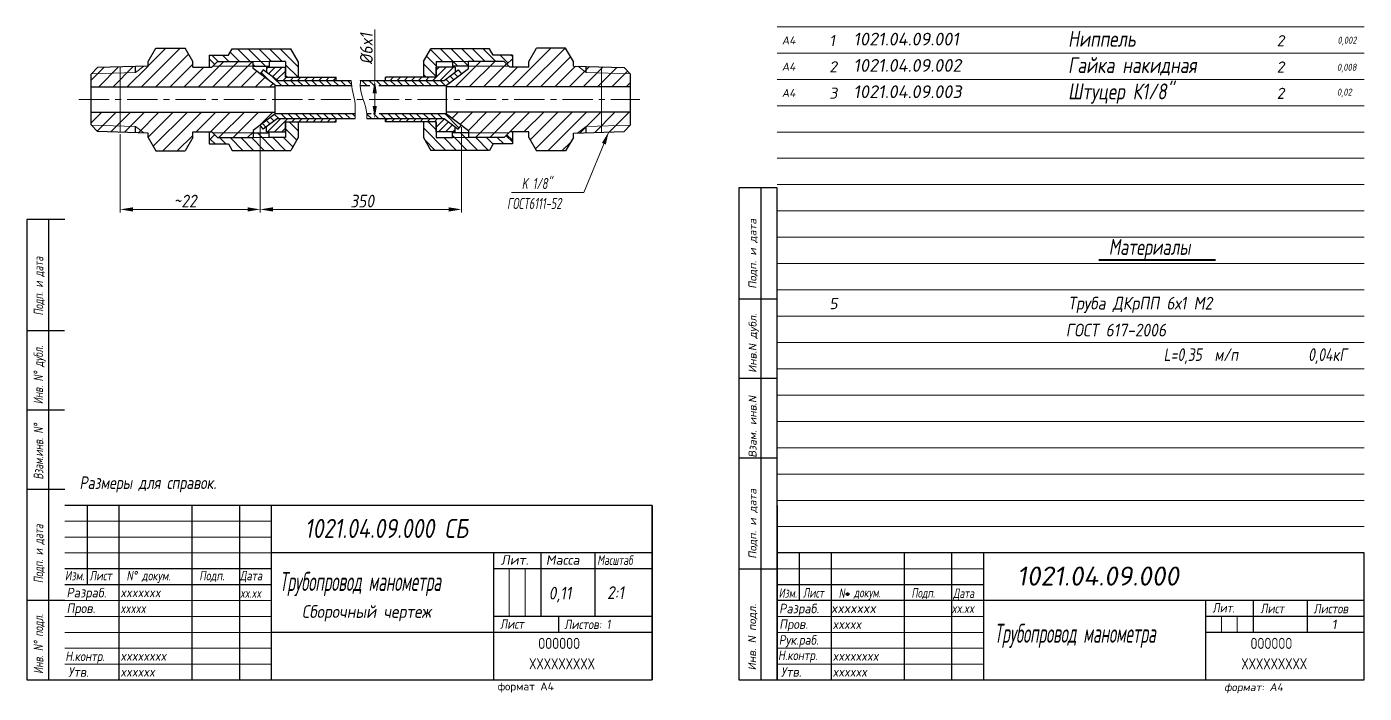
# Model space of a CAD drawing. Header units: millimetres. Extents: x 1490 to 2788, y -4564 to 680.
# Drawn here: x 1497.8 to 1919.1, y -3583.2 to -3373.3 of the extents above; entities that cross this region are included whole.
import ezdxf

# ---------------------------------------------------------------- set-up
doc = ezdxf.new("R2010")
doc.units = ezdxf.units.MM
doc.linetypes.add('CENTER', pattern=[50.8, 31.75, -6.35, 6.35, -6.35])
for name, color, linetype, lineweight in [('Ax', 1, 'CENTER', 18), ('Dim', 3, 'Continuous', 40), ('Hatch', 5, 'Continuous', 18), ('Slim', 8, 'Continuous', 18), ('Text', 2, 'Continuous', 40), ('Wide', 31, 'Continuous', 60)]:
    doc.layers.add(name, color=color, linetype=linetype, lineweight=lineweight)
doc.styles.add('курсив', font='romans.shx', dxfattribs={"oblique": 10})
doc.styles.add('курсив 0_65', font='romans.shx', dxfattribs={"width": 0.65, "oblique": 10})
doc.styles.add('курсив 0_75', font='romans.shx', dxfattribs={"width": 0.75, "oblique": 10})
doc.styles.add('курсив 0_85', font='romans.shx', dxfattribs={"width": 0.85, "oblique": 10})
doc.dimstyles.new('L.Arrow', dxfattribs={"dimtxt": 4, "dimasz": 4, "dimexe": 2, "dimexo": 0.625, "dimgap": 1, "dimtad": 1, "dimlfac": 5, "dimtxsty": 'курсив 0_85', "dimcen": 0, "dimclrd": 256, "dimclre": 256, "dimclrt": 256, "dimadec": 1, "dimazin": 0, "dimtp": 0.0165, "dimtm": 0.0075, "dimtfac": 1, "dimtmove": 0, "dimatfit": 3, "dimfxl": 1, "dimlwd": 18, "dimlwe": 18, "dimarcsym": 0})
doc.dimstyles.new('к1_1', dxfattribs={"dimtxt": 4, "dimasz": 4, "dimexe": 1, "dimexo": 0.625, "dimtad": 1, "dimtxsty": 'курсив 0_85', "dimcen": 0, "dimadec": 0, "dimazin": 0, "dimtfac": 1, "dimtmove": 0, "dimatfit": 3, "dimldrblk": 'DOTSMALL', "dimfxl": 1, "dimlwd": 18, "dimlwe": 18, "dimarcsym": 0})
pattern_1 = [(45, (-6801.104, 5214.023), (-2.245064, 2.245064), [])]
pattern_2 = [(135, (-6801.104, 5214.023), (-1.683798, -1.683798), [])]
pattern_3 = [(45, (-6801.104, 5214.023), (-1.12253202, 1.12253202), [])]

# ---------------------------------------------------------------- blocks, each defined once
blk = doc.blocks.new('*D747')
at = {"layer": 'Defpoints', "color": 0, "transparency": 16777216}
for p in [(1571.33, -3404.27), (1634.69, -3404.27), (1634.69, -3430.81)]:
    blk.add_point(p, dxfattribs=at)
at = {"layer": 'Dim', "color": 0, "lineweight": 18, "transparency": 16777216}
for p, q in [((1571.33, -3404.9), (1571.33, -3431.81)), ((1634.69, -3404.9), (1634.69, -3431.81)), ((1575.33, -3430.81), (1630.69, -3430.81))]:
    blk.add_line(p, q, dxfattribs=at)
at = {"layer": 'Dim', "color": 0, "transparency": 16777216}
for points in [[(1575.33, -3430.15), (1575.33, -3431.48), (1571.33, -3430.81)], [(1630.69, -3430.15), (1630.69, -3431.48), (1634.69, -3430.81)]]:
    blk.add_solid(points, dxfattribs=at)
at = {"layer": 'Dim', "color": 0, "transparency": 16777216, "insert": (1603.45, -3428.19), "char_height": 4, "attachment_point": 5, "style": 'курсив 0_85'}
blk.add_mtext('350', dxfattribs=at)
blk = doc.blocks.new('_DotSmall')
at = {"color": 0, "linetype": 'ByBlock', "const_width": 0.5}
blk.add_lwpolyline([(-122670.93, 17467.94, 1), (-122670.8, 17467.94, 1)], format="xyb", close=True, dxfattribs=at)
blk = doc.blocks.new('*D749')
at = {"layer": 'Defpoints', "color": 0, "transparency": 16777216}
for p in [(1571.33, -3404.27), (1527.2, -3406.48), (1571.33, -3430.81)]:
    blk.add_point(p, dxfattribs=at)
at = {"layer": 'Dim', "color": 0, "lineweight": 18, "transparency": 16777216}
for p, q in [((1527.2, -3407.11), (1527.2, -3431.81)), ((1571.33, -3404.9), (1571.33, -3431.81)), ((1531.2, -3430.81), (1567.33, -3430.81))]:
    blk.add_line(p, q, dxfattribs=at)
at = {"layer": 'Dim', "color": 0, "transparency": 16777216}
for points in [[(1531.2, -3430.15), (1531.2, -3431.48), (1527.2, -3430.81)], [(1567.33, -3430.15), (1567.33, -3431.48), (1571.33, -3430.81)]]:
    blk.add_solid(points, dxfattribs=at)
at = {"layer": 'Dim', "color": 0, "transparency": 16777216, "insert": (1547.68, -3428.19), "char_height": 4, "attachment_point": 5, "style": 'курсив 0_85'}
blk.add_mtext('~22', dxfattribs=at)
blk = doc.blocks.new('*D131')
at = {"layer": 'Defpoints', "color": 0, "transparency": 16777216}
for p in [(1602.83, -3390.21), (1604.89, -3402.21), (1607.4, -3402.21)]:
    blk.add_point(p, dxfattribs=at)
at = {"layer": 'Dim', "color": 0, "lineweight": 18, "transparency": 16777216}
for p, q in [((1607.4, -3390.21), (1607.4, -3374.19)), ((1603.46, -3390.21), (1608.4, -3390.21)), ((1607.4, -3398.21), (1607.4, -3394.21)), ((1605.52, -3402.21), (1608.4, -3402.21))]:
    blk.add_line(p, q, dxfattribs=at)
at = {"layer": 'Dim', "color": 0, "transparency": 16777216}
for points in [[(1606.73, -3394.21), (1608.06, -3394.21), (1607.4, -3390.21)], [(1606.73, -3398.21), (1608.06, -3398.21), (1607.4, -3402.21)]]:
    blk.add_solid(points, dxfattribs=at)
at = {"layer": 'Dim', "color": 0, "transparency": 16777216, "insert": (1604.77, -3380.2), "char_height": 4, "attachment_point": 5, "rotation": 90, "style": 'курсив 0_85'}
blk.add_mtext('%%c6x1', dxfattribs=at)

msp = doc.modelspace()

# ---------------------------------------------------------------- hatches: boundary and pattern name
at = {"layer": 'Hatch'}
h = msp.add_hatch(dxfattribs=at)
h.set_pattern_fill('ANSI31', color=256, style=0)
h.set_pattern_definition(pattern_1)
h.paths.add_polyline_path([(1576.0561, -3392.2092), (1576.0561, -3391.7092), (1569.0561, -3386.4344), (1569.0561, -3385.7092), (1556.3561, -3385.7092), (1556.0561, -3386.0092), (1550.0561, -3386.0092), (1550.0561, -3384.2092), (1547.6313, -3380.0092), (1538.481, -3380.0092), (1536.0561, -3384.2092), (1536.0561, -3385.6605), (1534.6082, -3385.7057), (1532.0561, -3387.6867), (1527.2001, -3387.8385), (1527.2001, -3392.2092)])
h.paths.add_polyline_path([(1527.2001, -3400.2092), (1527.2001, -3404.58), (1532.0561, -3404.7318), (1534.6082, -3406.7127), (1536.0561, -3406.758), (1536.0561, -3408.2092), (1538.481, -3412.4092), (1547.6313, -3412.4092), (1550.0561, -3408.2092), (1550.0561, -3406.4092), (1556.0561, -3406.4092), (1556.3561, -3406.7092), (1569.0561, -3406.7092), (1569.0561, -3405.9841), (1576.0561, -3400.7092), (1576.0561, -3400.2092)])
h.paths.add_polyline_path([(1569.0561, -3385.7092), (1569.0561, -3384.2092), (1557.8561, -3384.2092), (1556.3561, -3385.7092)], flags=17)
h.paths.add_polyline_path([(1556.3561, -3406.7092), (1557.8561, -3408.2092), (1569.0561, -3408.2092), (1569.0561, -3406.7092)], flags=17)
h.paths.add_polyline_path([(1527.2001, -3404.58), (1527.2001, -3406.4812), (1532.0561, -3406.633), (1532.0561, -3404.7318)], flags=17)
h.paths.add_polyline_path([(1518.1549, -3404.2974), (1520.0552, -3406.258), (1527.2001, -3406.4812), (1527.2001, -3404.58)])
h.paths.add_polyline_path([(1518.0561, -3400.2092), (1518.0561, -3404.1955), (1518.1549, -3404.2974), (1527.2001, -3404.58), (1527.2001, -3400.2092)])
h.paths.add_polyline_path([(1520.0552, -3386.1605), (1518.1549, -3388.1211), (1527.2001, -3387.8385), (1527.2001, -3385.9372)])
h.paths.add_polyline_path([(1518.1549, -3388.1211), (1518.0561, -3388.223), (1518.0561, -3392.2092), (1527.2001, -3392.2092), (1527.2001, -3387.8385)])
h.paths.add_polyline_path([(1532.0561, -3387.6867), (1532.0561, -3385.7855), (1527.2001, -3385.9372), (1527.2001, -3387.8385)], flags=17)
h.paths.add_polyline_path([(1532.0561, -3385.7855), (1532.0561, -3387.6867), (1534.6082, -3385.7057)], flags=17)
h.paths.add_polyline_path([(1532.0561, -3404.7318), (1532.0561, -3406.633), (1534.6082, -3406.7127)], flags=17)
h = msp.add_hatch(dxfattribs=at)
h.set_pattern_fill('ANSI31', color=256, scale=0.75, angle=90, style=0)
h.set_pattern_definition(pattern_2)
h.paths.add_polyline_path([(1583.2739, -3384.2092), (1580.9645, -3380.2092), (1562.4286, -3380.2092), (1561.2739, -3382.2092), (1555.2739, -3382.2092), (1555.2739, -3383.4092), (1556.965, -3385.1004), (1557.8561, -3384.2092), (1569.0561, -3384.2092), (1579.2739, -3384.2092), (1579.2739, -3389.2092), (1583.2739, -3389.2092)])
h.paths.add_polyline_path([(1569.0561, -3384.2092), (1569.0561, -3385.7092), (1574.165, -3385.7092), (1574.165, -3384.2092)], flags=17)
h.paths.add_polyline_path([(1569.0561, -3406.7092), (1569.0561, -3408.2092), (1574.165, -3408.2092), (1574.165, -3406.7092)], flags=17)
h.paths.add_polyline_path([(1569.0561, -3408.2092), (1557.8561, -3408.2092), (1556.965, -3407.3181), (1555.2739, -3409.0092), (1555.2739, -3410.2092), (1561.2739, -3410.2092), (1562.4286, -3412.2092), (1580.9645, -3412.2092), (1583.2739, -3408.2092), (1583.2739, -3403.2092), (1579.2739, -3403.2092), (1579.2739, -3408.2092), (1574.165, -3408.2092)])
h = msp.add_hatch(dxfattribs=at)
h.set_pattern_fill('ANSI31', color=256, scale=0.75, angle=90, style=0)
h.set_pattern_definition(pattern_2)
h.paths.add_polyline_path([(1625.0583, -3380.2092), (1622.7489, -3384.2092), (1622.7489, -3389.2092), (1626.7489, -3389.2092), (1626.7489, -3384.2092), (1631.8578, -3384.2092), (1636.9667, -3384.2092), (1648.1667, -3384.2092), (1649.0578, -3385.1004), (1650.7489, -3383.4092), (1650.7489, -3382.2092), (1644.7489, -3382.2092), (1643.5942, -3380.2092)])
h.paths.add_polyline_path([(1631.8578, -3384.2092), (1631.8578, -3385.7092), (1636.9667, -3385.7092), (1636.9667, -3384.2092)], flags=16)
h.paths.add_polyline_path([(1626.7489, -3408.2092), (1626.7489, -3403.2092), (1622.7489, -3403.2092), (1622.7489, -3408.2092), (1625.0583, -3412.2092), (1643.5942, -3412.2092), (1644.7489, -3410.2092), (1650.7489, -3410.2092), (1650.7489, -3409.0092), (1649.0578, -3407.3181), (1648.1667, -3408.2092), (1636.9667, -3408.2092)])
h.paths.add_polyline_path([(1636.9667, -3408.2092), (1636.9667, -3406.7092), (1631.8578, -3406.7092), (1631.8578, -3408.2092)], flags=17)
h = msp.add_hatch(dxfattribs=at)
h.set_pattern_fill('ANSI31', color=256, style=0)
h.set_pattern_definition(pattern_1)
h.paths.add_polyline_path([(1687.9667, -3392.2092), (1687.9667, -3388.223), (1687.8679, -3388.1211), (1678.8227, -3387.8385), (1678.8227, -3392.2092)])
h.paths.add_polyline_path([(1678.8227, -3400.2092), (1678.8227, -3404.58), (1687.8679, -3404.2974), (1687.9667, -3404.1955), (1687.9667, -3400.2092)])
h.paths.add_polyline_path([(1678.8227, -3392.2092), (1678.8227, -3387.8385), (1673.9667, -3387.6867), (1671.4146, -3385.7057), (1669.9667, -3385.6605), (1669.9667, -3384.2092), (1667.5418, -3380.0092), (1658.3915, -3380.0092), (1655.9667, -3384.2092), (1655.9667, -3386.0092), (1649.9667, -3386.0092), (1649.6667, -3385.7092), (1636.9667, -3385.7092), (1636.9667, -3386.4344), (1629.9667, -3391.7092), (1629.9667, -3392.2092)])
h.paths.add_polyline_path([(1667.5418, -3412.4092), (1669.9667, -3408.2092), (1669.9667, -3406.758), (1671.4146, -3406.7127), (1673.9667, -3404.7318), (1678.8227, -3404.58), (1678.8227, -3400.2092), (1629.9667, -3400.2092), (1629.9667, -3400.7092), (1636.9667, -3405.9841), (1636.9667, -3406.7092), (1649.6667, -3406.7092), (1649.9667, -3406.4092), (1655.9667, -3406.4092), (1655.9667, -3408.2092), (1658.3915, -3412.4092)])
h.paths.add_polyline_path([(1673.9667, -3404.7318), (1673.9667, -3406.633), (1678.8227, -3406.4812), (1678.8227, -3404.58)], flags=17)
h.paths.add_polyline_path([(1678.8227, -3404.58), (1678.8227, -3406.4812), (1685.9676, -3406.258), (1687.8679, -3404.2974)])
h.paths.add_polyline_path([(1671.4146, -3406.7127), (1673.9667, -3406.633), (1673.9667, -3404.7318)], flags=17)
h.paths.add_polyline_path([(1678.8227, -3387.8385), (1678.8227, -3385.9372), (1673.9667, -3385.7855), (1673.9667, -3387.6867)], flags=17)
h.paths.add_polyline_path([(1671.4146, -3385.7057), (1673.9667, -3387.6867), (1673.9667, -3385.7855)], flags=17)
h.paths.add_polyline_path([(1687.8679, -3388.1211), (1685.9676, -3386.1605), (1678.8227, -3385.9372), (1678.8227, -3387.8385)])
h.paths.add_polyline_path([(1636.9667, -3384.2092), (1636.9667, -3385.7092), (1649.6667, -3385.7092), (1648.1667, -3384.2092)], flags=17)
h.paths.add_polyline_path([(1648.1667, -3408.2092), (1649.6667, -3406.7092), (1636.9667, -3406.7092), (1636.9667, -3408.2092)], flags=17)
h = msp.add_hatch(dxfattribs=at)
h.set_pattern_fill('ANSI31', color=256, scale=0.5, angle=90, style=0)
h.set_pattern_definition([(135, (-6801.104, 5214.023), (-1.12253202, -1.12253202), [])])
edge = h.paths.add_edge_path()
edge.add_spline(control_points=[(1600.1198, -3391.8092), (1600.0563, -3391.2771), (1600.0063, -3390.7433), (1599.9638, -3390.2092)], knot_values=[0, 0, 0, 0, 1.60733375, 1.60733375, 1.60733375, 1.60733375], degree=3, periodic=0)
edge.add_line((1599.9638, -3390.2092), (1576.7242, -3390.2092))
edge.add_line((1576.7242, -3390.2092), (1572.2937, -3386.8706))
edge.add_line((1572.2937, -3386.8706), (1571.3308, -3388.1485))
edge.add_line((1571.3308, -3388.1485), (1576.0561, -3391.7092))
edge.add_line((1576.0561, -3391.7092), (1576.0561, -3391.8092))
edge.add_line((1576.0561, -3391.8092), (1600.1198, -3391.8092))
edge = h.paths.add_edge_path()
edge.add_spline(control_points=[(1601.2097, -3402.2092), (1601.1776, -3401.6769), (1601.1903, -3401.1438), (1601.2097, -3400.6092)], knot_values=[10.50834551, 10.50834551, 10.50834551, 10.50834551, 12.10834551, 12.10834551, 12.10834551, 12.10834551], degree=3, periodic=0)
edge.add_line((1601.2097, -3400.6092), (1576.0561, -3400.6092))
edge.add_line((1576.0561, -3400.6092), (1576.0561, -3400.7092))
edge.add_line((1576.0561, -3400.7092), (1571.3308, -3404.27))
edge.add_line((1571.3308, -3404.27), (1572.2937, -3405.5478))
edge.add_line((1572.2937, -3405.5478), (1576.7242, -3402.2092))
edge.add_line((1576.7242, -3402.2092), (1601.2097, -3402.2092))
edge = h.paths.add_edge_path()
edge.add_line((1634.692, -3388.1485), (1633.7291, -3386.8706))
edge.add_line((1633.7291, -3386.8706), (1629.2986, -3390.2092))
edge.add_line((1629.2986, -3390.2092), (1602.8349, -3390.2092))
edge.add_spline(control_points=[(1602.8349, -3390.2092), (1602.9207, -3390.7356), (1602.8467, -3391.2759), (1602.8349, -3391.8092)], knot_values=[0, 0, 0, 0, 1.6, 1.6, 1.6, 1.6], degree=3, periodic=0)
edge.add_line((1602.8349, -3391.8092), (1629.9667, -3391.8092))
edge.add_line((1629.9667, -3391.8092), (1629.9667, -3391.7092))
edge.add_line((1629.9667, -3391.7092), (1634.692, -3388.1485))
edge = h.paths.add_edge_path()
edge.add_line((1629.9667, -3400.7092), (1629.9667, -3400.6092))
edge.add_line((1629.9667, -3400.6092), (1604.8933, -3400.6092))
edge.add_spline(control_points=[(1604.8933, -3400.6092), (1604.9308, -3401.1396), (1604.915, -3401.6763), (1604.8933, -3402.2092)], knot_values=[10.6375544, 10.6375544, 10.6375544, 10.6375544, 12.2375544, 12.2375544, 12.2375544, 12.2375544], degree=3, periodic=0)
edge.add_line((1604.8933, -3402.2092), (1629.2986, -3402.2092))
edge.add_line((1629.2986, -3402.2092), (1633.7291, -3405.5478))
edge.add_line((1633.7291, -3405.5478), (1634.692, -3404.27))
edge.add_line((1634.692, -3404.27), (1629.9667, -3400.7092))
h = msp.add_hatch(dxfattribs=at)
h.set_pattern_fill('ANSI31', color=256, scale=0.5, style=0)
h.set_pattern_definition(pattern_3)
h.paths.add_polyline_path([(1576.7242, -3390.2092), (1595.2739, -3390.2092), (1595.2739, -3389.2092), (1579.2739, -3389.2092), (1579.2739, -3386.0092), (1573.2739, -3386.0092), (1573.2739, -3387.6092)])
h.paths.add_polyline_path([(1595.2739, -3402.2092), (1576.7242, -3402.2092), (1573.2739, -3404.8092), (1573.2739, -3406.4092), (1579.2739, -3406.4092), (1579.2739, -3403.2092), (1583.2739, -3403.2092), (1595.2739, -3403.2092)])
h = msp.add_hatch(dxfattribs=at)
h.set_pattern_fill('ANSI31', color=256, scale=0.5, style=0)
h.set_pattern_definition(pattern_3)
h.paths.add_polyline_path([(1632.7489, -3387.6092), (1632.7489, -3386.0092), (1626.7489, -3386.0092), (1626.7489, -3389.2092), (1622.7489, -3389.2092), (1610.7489, -3389.2092), (1610.7489, -3390.2092), (1629.2986, -3390.2092)])
h.paths.add_polyline_path([(1626.7489, -3406.4092), (1632.7489, -3406.4092), (1632.7489, -3404.8092), (1629.2986, -3402.2092), (1610.7489, -3402.2092), (1610.7489, -3403.2092), (1626.7489, -3403.2092)])

# ---------------------------------------------------------------- linework, layer by layer
for p, q in [((1536.0561, -3384.2092), (1538.481, -3380.0092)), ((1538.481, -3380.0092), (1547.6313, -3380.0092)), ((1550.0561, -3384.2092), (1547.6313, -3380.0092)), ((1555.2739, -3382.2092), (1555.2739, -3386.0092)), ((1555.2739, -3382.2092), (1561.2739, -3382.2092)), ((1556.965, -3385.1004), (1555.2739, -3383.4092)), ((1561.2739, -3382.2092), (1562.4286, -3380.2092)), ((1562.4286, -3380.2092), (1580.9645, -3380.2092)), ((1583.2739, -3384.2092), (1580.9645, -3380.2092)), ((1622.7489, -3384.2092), (1625.0583, -3380.2092)), ((1643.5942, -3380.2092), (1625.0583, -3380.2092)), ((1644.7489, -3382.2092), (1643.5942, -3380.2092)), ((1650.7489, -3382.2092), (1644.7489, -3382.2092)), ((1649.0578, -3385.1004), (1650.7489, -3383.4092)), ((1650.7489, -3382.2092), (1650.7489, -3386.0092)), ((1655.9667, -3384.2092), (1658.3915, -3380.0092)), ((1667.5418, -3380.0092), (1658.3915, -3380.0092)), ((1669.9667, -3384.2092), (1667.5418, -3380.0092)), ((1518.0561, -3388.223), (1520.0552, -3386.1605)), ((1536.0561, -3385.6605), (1520.0552, -3386.1605)), ((1532.0561, -3387.6867), (1532.0561, -3385.7855)), ((1536.0561, -3385.6605), (1536.0561, -3384.2092)), ((1550.0561, -3386.0092), (1550.0561, -3384.2092)), ((1556.0561, -3386.0092), (1557.8561, -3384.2092)), ((1557.8561, -3384.2092), (1569.0561, -3384.2092)), ((1569.0561, -3386.4344), (1569.0561, -3384.2092)), ((1569.0561, -3385.7092), (1574.165, -3385.7092)), ((1576.0561, -3391.7092), (1569.0561, -3386.4344)), ((1572.2937, -3386.8706), (1571.3308, -3388.1485)), ((1576.7242, -3390.2092), (1572.2937, -3386.8706)), ((1573.2739, -3386.0092), (1579.2739, -3386.0092)), ((1573.2739, -3386.0092), (1573.2739, -3387.6092)), ((1579.2739, -3384.2092), (1574.165, -3384.2092)), ((1574.165, -3384.2092), (1574.165, -3386.0092)), ((1579.2739, -3384.2092), (1579.2739, -3389.2092)), ((1579.2739, -3389.2092), (1579.2739, -3386.0092)), ((1583.2739, -3384.2092), (1583.2739, -3389.2092)), ((1622.7489, -3384.2092), (1622.7489, -3389.2092)), ((1626.7489, -3384.2092), (1626.7489, -3389.2092)), ((1626.7489, -3384.2092), (1631.8578, -3384.2092)), ((1626.7489, -3389.2092), (1626.7489, -3386.0092)), ((1632.7489, -3386.0092), (1626.7489, -3386.0092)), ((1629.2986, -3390.2092), (1633.7291, -3386.8706)), ((1629.9667, -3391.7092), (1636.9667, -3386.4344)), ((1631.8578, -3384.2092), (1631.8578, -3386.0092)), ((1636.9667, -3385.7092), (1631.8578, -3385.7092)), ((1632.7489, -3386.0092), (1632.7489, -3387.6092)), ((1633.7291, -3386.8706), (1634.692, -3388.1485)), ((1636.9667, -3386.4344), (1636.9667, -3384.2092)), ((1648.1667, -3384.2092), (1636.9667, -3384.2092)), ((1649.9667, -3386.0092), (1648.1667, -3384.2092)), ((1655.9667, -3386.0092), (1655.9667, -3384.2092)), ((1669.9667, -3385.6605), (1669.9667, -3384.2092)), ((1669.9667, -3385.6605), (1685.9676, -3386.1605)), ((1673.9667, -3387.6867), (1673.9667, -3385.7855)), ((1687.9667, -3388.223), (1685.9676, -3386.1605)), ((1518.0561, -3404.1955), (1518.0561, -3388.223)), ((1576.0561, -3400.7092), (1576.0561, -3391.7092)), ((1576.0561, -3391.8092), (1600.1198, -3391.8092)), ((1576.7242, -3390.2092), (1599.9638, -3390.2092)), ((1579.2739, -3389.2092), (1595.2739, -3389.2092)), ((1579.2739, -3389.2092), (1583.2739, -3389.2092)), ((1595.2739, -3390.2092), (1595.2739, -3389.2092)), ((1602.8349, -3390.2092), (1629.2986, -3390.2092)), ((1602.8349, -3391.8092), (1605.9028, -3391.8092)), ((1608.6543, -3391.8092), (1629.9667, -3391.8092)), ((1626.7489, -3389.2092), (1610.7489, -3389.2092)), ((1610.7489, -3390.2092), (1610.7489, -3389.2092)), ((1626.7489, -3389.2092), (1622.7489, -3389.2092)), ((1629.9667, -3400.7092), (1629.9667, -3391.7092)), ((1687.9667, -3404.1955), (1687.9667, -3388.223)), ((1518.0561, -3404.1955), (1520.0552, -3406.258)), ((1532.0561, -3406.633), (1532.0561, -3404.7318)), ((1576.0561, -3400.7092), (1569.0561, -3405.9841)), ((1572.2937, -3405.5478), (1571.3308, -3404.27)), ((1576.7242, -3402.2092), (1572.2937, -3405.5478)), ((1576.0561, -3400.6092), (1601.2097, -3400.6092)), ((1576.7242, -3402.2092), (1601.2097, -3402.2092)), ((1579.2739, -3403.2092), (1595.2739, -3403.2092)), ((1579.2739, -3406.4092), (1579.2739, -3403.2092)), ((1579.2739, -3403.2092), (1579.2739, -3408.2092)), ((1579.2739, -3403.2092), (1583.2739, -3403.2092)), ((1583.2739, -3403.2092), (1583.2739, -3408.2092)), ((1595.2739, -3403.2092), (1595.2739, -3402.2092)), ((1604.8933, -3400.6092), (1606.2797, -3400.6092)), ((1604.8933, -3402.2092), (1629.2986, -3402.2092)), ((1608.7673, -3400.6092), (1629.9667, -3400.6092)), ((1610.7489, -3403.2092), (1610.7489, -3402.2092)), ((1626.7489, -3403.2092), (1610.7489, -3403.2092)), ((1622.7489, -3403.2092), (1622.7489, -3408.2092)), ((1626.7489, -3403.2092), (1622.7489, -3403.2092)), ((1626.7489, -3406.4092), (1626.7489, -3403.2092)), ((1626.7489, -3403.2092), (1626.7489, -3408.2092)), ((1629.2986, -3402.2092), (1633.7291, -3405.5478)), ((1629.9667, -3400.7092), (1636.9667, -3405.9841)), ((1633.7291, -3405.5478), (1634.692, -3404.27)), ((1673.9667, -3406.633), (1673.9667, -3404.7318)), ((1687.9667, -3404.1955), (1685.9676, -3406.258)), ((1536.0561, -3406.758), (1520.0552, -3406.258)), ((1536.0561, -3408.2092), (1536.0561, -3406.758)), ((1536.0561, -3408.2092), (1538.481, -3412.4092)), ((1550.0561, -3408.2092), (1547.6313, -3412.4092)), ((1550.0561, -3408.2092), (1550.0561, -3406.4092)), ((1555.2739, -3406.4092), (1555.2739, -3410.2092)), ((1556.965, -3407.3181), (1555.2739, -3409.0092)), ((1556.0561, -3406.4092), (1557.8561, -3408.2092)), ((1557.8561, -3408.2092), (1569.0561, -3408.2092)), ((1569.0561, -3405.9841), (1569.0561, -3408.2092)), ((1569.0561, -3405.9841), (1569.0561, -3408.2092)), ((1569.0561, -3406.7092), (1574.165, -3406.7092)), ((1573.2739, -3406.4092), (1573.2739, -3404.8092)), ((1573.2739, -3406.4092), (1579.2739, -3406.4092)), ((1574.165, -3408.2092), (1574.165, -3406.4092)), ((1579.2739, -3408.2092), (1574.165, -3408.2092)), ((1583.2739, -3408.2092), (1580.9645, -3412.2092)), ((1622.7489, -3408.2092), (1625.0583, -3412.2092)), ((1632.7489, -3406.4092), (1626.7489, -3406.4092)), ((1626.7489, -3408.2092), (1631.8578, -3408.2092)), ((1631.8578, -3408.2092), (1631.8578, -3406.4092)), ((1636.9667, -3406.7092), (1631.8578, -3406.7092)), ((1632.7489, -3406.4092), (1632.7489, -3404.8092)), ((1636.9667, -3405.9841), (1636.9667, -3408.2092)), ((1636.9667, -3405.9841), (1636.9667, -3408.2092)), ((1648.1667, -3408.2092), (1636.9667, -3408.2092)), ((1649.9667, -3406.4092), (1648.1667, -3408.2092)), ((1649.0578, -3407.3181), (1650.7489, -3409.0092)), ((1650.7489, -3406.4092), (1650.7489, -3410.2092)), ((1655.9667, -3408.2092), (1655.9667, -3406.4092)), ((1655.9667, -3408.2092), (1658.3915, -3412.4092)), ((1669.9667, -3408.2092), (1667.5418, -3412.4092)), ((1669.9667, -3406.758), (1685.9676, -3406.258)), ((1669.9667, -3408.2092), (1669.9667, -3406.758)), ((1538.481, -3412.4092), (1547.6313, -3412.4092)), ((1555.2739, -3410.2092), (1561.2739, -3410.2092)), ((1561.2739, -3410.2092), (1562.4286, -3412.2092)), ((1562.4286, -3412.2092), (1580.9645, -3412.2092)), ((1643.5942, -3412.2092), (1625.0583, -3412.2092)), ((1644.7489, -3410.2092), (1643.5942, -3412.2092)), ((1650.7489, -3410.2092), (1644.7489, -3410.2092)), ((1667.5418, -3412.4092), (1658.3915, -3412.4092)), ((1722.1459, -3424.0053), (1722.1459, -3579.0053)), ((1734.1459, -3424.0053), (1722.1459, -3424.0053)), ((1729.1459, -3579.0053), (1729.1459, -3424.0053)), ((1734.1459, -3579.0053), (1734.1459, -3424.0053)), ((1497.7617, -3434.0053), (1497.7617, -3579.0053)), ((1509.7617, -3434.0053), (1497.7617, -3434.0053)), ((1504.7622, -3578.935), (1504.7622, -3434.0053)), ((1722.1459, -3459.0053), (1734.1459, -3459.0053)), ((1509.6923, -3469.0051), (1497.7617, -3469.0065)), ((1722.1459, -3484.0053), (1734.1459, -3484.0053)), ((1509.6751, -3494.005), (1497.7617, -3494.0047)), ((1722.1459, -3509.0053), (1734.1459, -3509.0053)), ((1497.7617, -3519.0029), (1497.7617, -3519.0029)), ((1509.7617, -3519.0049), (1497.7617, -3519.0029)), ((1694.7617, -3524.0053), (1509.7617, -3524.0053)), ((1516.7617, -3524.0053), (1516.7617, -3549.0053)), ((1526.7617, -3524.0053), (1526.7617, -3579.0053)), ((1549.7617, -3524.0053), (1549.7617, -3579.0053)), ((1564.7617, -3524.0053), (1564.7617, -3579.0053)), ((1574.7617, -3524.0053), (1574.7617, -3579.0053)), ((1694.7617, -3579.0053), (1694.7617, -3524.0053)), ((1694.7617, -3524.0053), (1694.7617, -3579.0053)), ((1734.1459, -3524.0053), (1734.1459, -3579.0053)), ((1644.7617, -3539.0053), (1574.7617, -3539.0053)), ((1644.7617, -3539.0053), (1644.7617, -3579.0053)), ((1694.7617, -3539.0053), (1644.7617, -3539.0053)), ((1659.7617, -3539.0053), (1659.7617, -3559.0053)), ((1676.7617, -3539.0053), (1676.7617, -3559.0053)), ((1919.1459, -3539.0053), (1734.1459, -3539.0053)), ((1741.1459, -3539.0053), (1741.1459, -3554.0053)), ((1751.1459, -3539.0053), (1751.1459, -3579.0053)), ((1774.1459, -3539.0053), (1774.1459, -3579.0053)), ((1789.1459, -3539.0053), (1789.1459, -3579.0053)), ((1799.1459, -3539.0053), (1799.1459, -3579.0053)), ((1919.1459, -3579.0053), (1919.1459, -3539.0053)), ((1574.7617, -3544.0053), (1509.7617, -3544.0053)), ((1694.7617, -3544.0053), (1644.7617, -3544.0053)), ((1722.1459, -3544.0053), (1734.1459, -3544.0053)), ((1574.7617, -3549.0053), (1509.7617, -3549.0053)), ((1799.1459, -3549.0053), (1734.1459, -3549.0053)), ((1509.7617, -3554.0058), (1497.7617, -3553.9363)), ((1919.1459, -3554.0053), (1734.1459, -3554.0053)), ((1869.1459, -3554.0053), (1869.1459, -3579.0053)), ((1884.1459, -3554.0053), (1884.1459, -3564.0053)), ((1901.1459, -3554.0053), (1901.1459, -3564.0053)), ((1694.7617, -3559.0053), (1644.7617, -3559.0053)), ((1665.2661, -3559.0053), (1665.2661, -3564.0053)), ((1919.1459, -3559.0053), (1869.1459, -3559.0053)), ((1644.7617, -3564.0053), (1574.7617, -3564.0053)), ((1694.7617, -3564.0053), (1644.7617, -3564.0053)), ((1919.1459, -3564.0053), (1869.1459, -3564.0053)), ((1497.7617, -3579.0053), (1509.7617, -3579.0053)), ((1509.7617, -3579.0053), (1694.7617, -3579.0053)), ((1722.1459, -3579.0053), (1734.1459, -3579.0053)), ((1734.1459, -3579.0053), (1919.1459, -3579.0053)), ((1734.1459, -3579.0053), (1919.1459, -3579.0053))]:
    msp.add_line(p, q)
at = {"ltscale": 2}
for p, q in [((1550.0561, -3386.0092), (1556.0561, -3386.0092)), ((1655.9667, -3386.0092), (1649.9667, -3386.0092)), ((1518.0561, -3392.2092), (1576.0561, -3392.2092)), ((1687.9667, -3392.2092), (1629.9667, -3392.2092)), ((1518.0561, -3400.2092), (1576.0561, -3400.2092)), ((1687.9667, -3400.2092), (1629.9667, -3400.2092)), ((1550.0561, -3406.4092), (1556.0561, -3406.4092)), ((1655.9667, -3406.4092), (1649.9667, -3406.4092))]:
    msp.add_line(p, q, dxfattribs=at)
at = {"layer": 'Ax', "ltscale": 0.3}
msp.add_line((1514.1624, -3396.2092), (1690.8706, -3396.2092), dxfattribs=at)
at = {"layer": 'Slim'}
for p, q in [((1734.1459, -3373.291), (1919.1459, -3373.291)), ((1734.1459, -3381.5767), (1919.1459, -3381.5767)), ((1532.0561, -3387.6867), (1518.0561, -3388.1242)), ((1527.2001, -3406.4812), (1527.2001, -3385.9372)), ((1532.0561, -3387.6867), (1534.6082, -3385.7057)), ((1556.3561, -3385.7092), (1569.0561, -3385.7092)), ((1569.0561, -3384.2092), (1579.2739, -3384.2092)), ((1636.9667, -3384.2092), (1626.7489, -3384.2092)), ((1649.6667, -3385.7092), (1636.9667, -3385.7092)), ((1673.9667, -3387.6867), (1671.4146, -3385.7057)), ((1673.9667, -3387.6867), (1687.9667, -3388.1242)), ((1678.8227, -3406.4812), (1678.8227, -3385.9372)), ((1734.1459, -3389.8624), (1919.1459, -3389.8624)), ((1734.1459, -3398.1481), (1919.1459, -3398.1481)), ((1532.0561, -3404.7318), (1518.0561, -3404.2943)), ((1532.0561, -3404.7318), (1534.6082, -3406.7127)), ((1673.9667, -3404.7318), (1671.4146, -3406.7127)), ((1673.9667, -3404.7318), (1687.9667, -3404.2943)), ((1556.3561, -3406.7092), (1569.0561, -3406.7092)), ((1569.0561, -3408.2092), (1579.2739, -3408.2092)), ((1636.9667, -3408.2092), (1626.7489, -3408.2092)), ((1649.6667, -3406.7092), (1636.9667, -3406.7092)), ((1734.1459, -3406.4338), (1919.1459, -3406.4338)), ((1734.1459, -3414.7195), (1919.1459, -3414.7195)), ((1734.1459, -3423.0053), (1919.1459, -3423.0053)), ((1734.1459, -3431.291), (1919.1459, -3431.291)), ((1734.1459, -3439.5767), (1919.1459, -3439.5767)), ((1734.1459, -3447.8624), (1919.1459, -3447.8624)), ((1734.1459, -3456.1481), (1919.1459, -3456.1481)), ((1734.1459, -3464.4338), (1919.1459, -3464.4338)), ((1734.1459, -3472.7195), (1919.1459, -3472.7195)), ((1734.1459, -3481.0053), (1919.1459, -3481.0053)), ((1734.1459, -3489.291), (1919.1459, -3489.291)), ((1734.1459, -3497.5767), (1919.1459, -3497.5767)), ((1734.1459, -3505.8624), (1919.1459, -3505.8624)), ((1734.1459, -3514.1481), (1919.1459, -3514.1481)), ((1734.1459, -3522.4338), (1919.1459, -3522.4338)), ((1574.7617, -3529.0053), (1509.7617, -3529.0053)), ((1734.1459, -3530.7195), (1919.1459, -3530.7195)), ((1574.7617, -3534.0053), (1509.7617, -3534.0053)), ((1574.7617, -3539.0053), (1509.7617, -3539.0053)), ((1649.7617, -3544.0053), (1649.7617, -3559.0053)), ((1654.7617, -3544.0053), (1654.7617, -3559.0053)), ((1799.1459, -3544.0053), (1734.1459, -3544.0053)), ((1574.7617, -3554.0053), (1509.7617, -3554.0053)), ((1574.7617, -3559.0053), (1509.7617, -3559.0053)), ((1799.1459, -3559.0053), (1734.1459, -3559.0053)), ((1874.1459, -3559.0053), (1874.1459, -3564.0053)), ((1879.1459, -3559.0053), (1879.1459, -3564.0053)), ((1574.7617, -3564.0053), (1509.7617, -3564.0053)), ((1799.1459, -3564.0053), (1734.1459, -3564.0053)), ((1574.7617, -3569.0053), (1509.7617, -3569.0053)), ((1799.1459, -3569.0053), (1734.1459, -3569.0053)), ((1574.7617, -3574.0053), (1509.7617, -3574.0053)), ((1799.1459, -3574.0053), (1734.1459, -3574.0053))]:
    msp.add_line(p, q, dxfattribs=at)
for points, knots in [([(1599.9638, -3390.2092), (1600.062, -3391.4427), (1600.3418, -3393.9393), (1601.3823, -3397.33), (1601.214, -3400.1498), (1601.1776, -3401.6769), (1601.2097, -3402.2092)], [0, 0, 0, 0, 3.71218869, 7.52487424, 10.50834551, 12.10834551, 12.10834551, 12.10834551, 12.10834551]), ([(1602.8349, -3390.2092), (1602.9207, -3390.7356), (1602.429, -3394.3276), (1605.0203, -3398.1078), (1604.915, -3401.6763), (1604.8933, -3402.2092)], [0, 0, 0, 0, 1.6, 10.6375544, 12.2375544, 12.2375544, 12.2375544, 12.2375544])]:
    msp.add_open_spline(points, degree=3, knots=knots, dxfattribs=at)
at = {"layer": 'Text'}
msp.add_line((1835.5399, -3446.68), (1872.3223, -3446.68), dxfattribs=at)
msp.add_circle((1756.3708, -3551.9536), 0.3383, dxfattribs=at)

# ---------------------------------------------------------------- texts
at = {"layer": 'Slim', "style": 'курсив 0_85', "oblique": 10, "width": 0.85}
for s, p in [('0,002', (1910.7449, -3378.6191)), ('0,008', (1910.5786, -3387.1459)), ('0,02', (1910.5786, -3394.9645))]:
    msp.add_text(s, height=2.2, dxfattribs=at).set_placement(p)
at = {"layer": 'Text', "style": 'курсив', "oblique": 10}
for s, height, p in [('1021.04.09.001', 4, (1758.2214, -3379.1729)), ('А4', 2.5, (1735.6801, -3378.8083)), ('1', 3.5, (1750.6196, -3379.3751)), ('2', 3.5, (1891.5453, -3379.4244)), ('1021.04.09.002', 4, (1758.2214, -3387.4587)), ('А4', 2.5, (1735.6801, -3387.094)), ('2', 3.5, (1750.6196, -3387.6608)), ('2', 3.5, (1891.5453, -3387.7101)), ('1021.04.09.003', 4, (1758.2214, -3395.7444)), ('А4', 2.5, (1735.6801, -3395.3797)), ('3', 3.5, (1750.6196, -3395.9465)), ('2', 3.5, (1891.5453, -3395.9959)), ('5', 3.5, (1750.6196, -3462.2322)), ('Лит.', 3, (1647.1161, -3542.711)), ('Масса', 3, (1661.3157, -3542.711)), ('1021.04.09.000', 6, (1809.7267, -3549.2742)), ('1', 3, (1908.8841, -3563.0165)), ('формат: А4', 2.5, (1875.0484, -3582.4974))]:
    msp.add_text(s, height=height, dxfattribs=at).set_placement(p)
at = {"layer": 'Text', "oblique": 10}
for s, height, style, width, p in [('Ниппель', 5, 'курсив 0_75', 0.75, (1825.8244, -3379.5869)), ('Гайка накидная', 5, 'курсив 0_75', 0.75, (1825.8244, -3387.8726)), ('Штуцер К1/8"', 5, 'курсив 0_75', 0.75, (1825.8244, -3396.1583)), ('K 1/8"', 3.5, 'курсив 0_65', 0.65, (1653.7023, -3424.3927)), ('ГОСТ6111-52', 3.5, 'курсив 0_65', 0.65, (1649.0661, -3430.6831)), ('Материалы', 5, 'курсив 0_75', 0.7, (1838.6364, -3445.1297)), ('Труба ДКрПП 6х1 М2', 4, 'курсив 0_85', 0.85, (1825.8244, -3462.335)), ('ГОСТ 617-2006', 4, 'курсив 0_85', 0.85, (1825.1096, -3470.8085)), ('L=0,35  м/п', 4, 'курсив 0_75', 0.75, (1855.9376, -3478.5523)), ('0,04кГ', 4, 'курсив 0_75', 0.75, (1901.4753, -3478.5523)), ('1021.04.09.000 СБ', 6, 'курсив', 0.8, (1585.3425, -3534.2742)), ('Масштаб', 3, 'курсив', 0.7, (1677.4953, -3542.7591)), ('Изм.', 3, 'курсив 0_75', 0.75, (1509.7617, -3547.6507)), ('Лист', 3, 'курсив 0_75', 0.75, (1517.4977, -3547.6507)), ('N%%D докум.', 3, 'курсив 0_75', 0.75, (1529.1695, -3547.6507)), ('Подп.', 3, 'курсив 0_75', 0.75, (1552.1098, -3547.6507)), ('Дата', 3, 'курсив 0_75', 0.75, (1564.8832, -3547.6507)), ('Трубопровод манометра', 6, 'курсив 0_65', 0.55, (1577.3929, -3550.9733)), ('Разраб.', 3, 'курсив', 0.9, (1510.2752, -3553.0064)), ('xxxxxxx', 3, 'курсив 0_85', 0.85, (1527.267, -3552.9261)), ('0,11', 4, 'курсив 0_85', 0.85, (1662.2099, -3553.6605)), ('2:1', 4, 'курсив 0_85', 0.85, (1680.6167, -3553.4884)), ('Изм.', 3, 'курсив', 0.7, (1734.6429, -3553.11)), ('Лист', 3, 'курсив', 0.7, (1742.3251, -3553.0617)), ('N', 3, 'курсив', 0.7, (1753.5538, -3553.1824)), ('докум.', 3, 'курсив', 0.7, (1758.3336, -3552.9855)), ('Подп.', 3, 'курсив', 0.7, (1776.494, -3553.0617)), ('Дата', 3, 'курсив', 0.7, (1789.6385, -3553.2001)), ('Пров.', 3, 'курсив', 0.9, (1510.3012, -3557.911)), ('xxxxx', 3, 'курсив 0_85', 0.75, (1527.267, -3557.9261)), ('Сборочный чертеж', 4, 'курсив 0_85', 0.85, (1584.4455, -3559.45)), ('Разраб.', 3, 'курсив', 0.9, (1734.8098, -3558.0002)), ('xx.xx', 3, 'курсив 0_75', 0.75, (1789.1459, -3557.9261)), ('Лит.', 3, 'курсив', 0.8, (1871.3305, -3557.764)), ('Лист', 3, 'курсив', 0.8, (1886.4084, -3557.9742)), ('Листов', 3, 'курсив', 0.8, (1903.1647, -3558.0377)), ('Лист', 3, 'курсив', 0.8, (1646.8631, -3562.8744)), ('Листов: 1', 3, 'курсив', 0.8, (1667.1075, -3562.9803)), ('Пров.', 3, 'курсив', 0.9, (1734.8358, -3562.9048)), ('Рук.раб.', 3, 'курсив', 0.85, (1734.6854, -3567.9044)), ('xxxxx', 3, 'курсив 0_85', 0.85, (1751.6512, -3562.9261)), ('Трубопровод манометра', 6, 'курсив 0_65', 0.55, (1802.568, -3567.2912)), ('Н.контр.', 3, 'курсив', 0.8, (1509.8918, -3573.0299)), ('xxxxxxxx', 3, 'курсив 0_85', 0.85, (1527.267, -3572.9261)), ('Н.контр.', 3, 'курсив', 0.8, (1734.4264, -3572.7385)), ('xxxxxxxx', 3, 'курсив 0_85', 0.85, (1751.6512, -3572.9261)), ('Утв.', 3, 'курсив', 0.9, (1510.8228, -3578.0082)), ('xxxxxx', 3, 'курсив 0_85', 0.85, (1527.267, -3577.9261)), ('Утв.', 3, 'курсив', 0.9, (1735.3574, -3577.9565)), ('xxxxxx', 3, 'курсив 0_85', 0.85, (1751.6512, -3577.9261))]:
    msp.add_text(s, height=height, dxfattribs=dict(at, style=style, width=width)).set_placement(p)
at = {"layer": 'Text', "style": 'курсив', "oblique": 10}
for s, p in [('Подп. и дата', (1727.661, -3455.8148)), ('Инв.N дубл.', (1727.696, -3482.2878)), ('Взам. инв.N', (1727.6879, -3509.0053)), ('Подп. и дата', (1727.661, -3540.8392)), ('Инв. N подл.', (1727.5315, -3575.9692))]:
    msp.add_text(s, height=2.5, rotation=90, dxfattribs=at).set_placement(p)
at = {"layer": 'Text', "style": 'курсив 0_75', "oblique": 10, "width": 0.7}
for s, p in [('Подп. и дата', (1502.9516, -3464.2224)), ('Инв. N%%D дубл.', (1502.9179, -3492.1559)), ('Взам.инв. N%%D', (1502.9516, -3515.8843)), ('Подп. и дата', (1502.9516, -3548.5096)), ('Инв. N%%D подл.', (1502.9516, -3577.0823))]:
    msp.add_text(s, height=3, rotation=90, dxfattribs=at).set_placement(p)
at = {"layer": 'Text', "ltscale": 0.8, "style": 'курсив', "oblique": 10}
for s, width, p in [('xx.xx', 0.7, (1564.9878, -3553.1123)), ('xxxxxxx', 0.95, (1751.1459, -3557.8821))]:
    msp.add_text(s, height=3, dxfattribs=dict(at, width=width)).set_placement(p)
at = {"layer": 'Text', "style": 'курсив'}
msp.add_text('формат А4', height=2.5, dxfattribs=at).set_placement((1646.143, -3582.2683))
at = {"layer": 'Text', "ltscale": 6, "insert": (1512.3891, -3514.8735), "char_height": 4, "width": 177.752582, "attachment_point": 1, "style": 'курсив 0_75'}
msp.add_mtext(' Размеры для справок.', dxfattribs=at)
at = {"layer": 'Wide', "lineweight": 50, "style": 'курсив', "width": 0.7}
for s, p in [('OOOOOO', (1658.9133, -3569.2252)), ('OOOOOO', (1883.2975, -3569.2251)), ('XXXXXXXXX', (1656.0399, -3575.635)), ('XXXXXXXXX', (1880.4242, -3575.6349))]:
    msp.add_text(s, height=3.5, dxfattribs=at).set_placement(p)

# ---------------------------------------------------------------- dimensions: what is measured, and where the dimension line sits
at = {"layer": 'Dim'}
dim = msp.add_linear_dim(base=(1607.3969, -3402.2092), p1=(1602.8349, -3390.2092), p2=(1604.8933, -3402.2092), angle=90, text='%%c<>x1', dimstyle='к1_1', override={"dimlfac": 0.5}, dxfattribs=at)
dim.commit()
dim.dimension.update_dxf_attribs({"geometry": '*D131', "text_midpoint": (1607.3969, -3380.2018), "dimtype": 160})
for base, p1, p2, text, picture, middle in [((1571.3308, -3430.8133), (1527.2001, -3406.4812), (1571.3308, -3404.27), '~22', '*D749', (1547.678, -3430.8133)), ((1634.692, -3430.8133), (1571.3308, -3404.27), (1634.692, -3404.27), '350', '*D747', (1603.4456, -3430.8133))]:
    dim = msp.add_linear_dim(base=base, p1=p1, p2=p2, text=text, dimstyle='к1_1', dxfattribs=at)
    dim.commit()
    dim.dimension.update_dxf_attribs({"geometry": picture, "text_midpoint": middle, "dimtype": 160})

# ---------------------------------------------------------------- leaders
msp.add_leader([(1681.105, -3406.4099), (1673.3048, -3425.4368), (1650.4996, -3425.4368)], dimstyle='L.Arrow', override={"dimgap": 1, "dimtad": 0}, dxfattribs=at)

doc.saveas('drawing.dxf')
